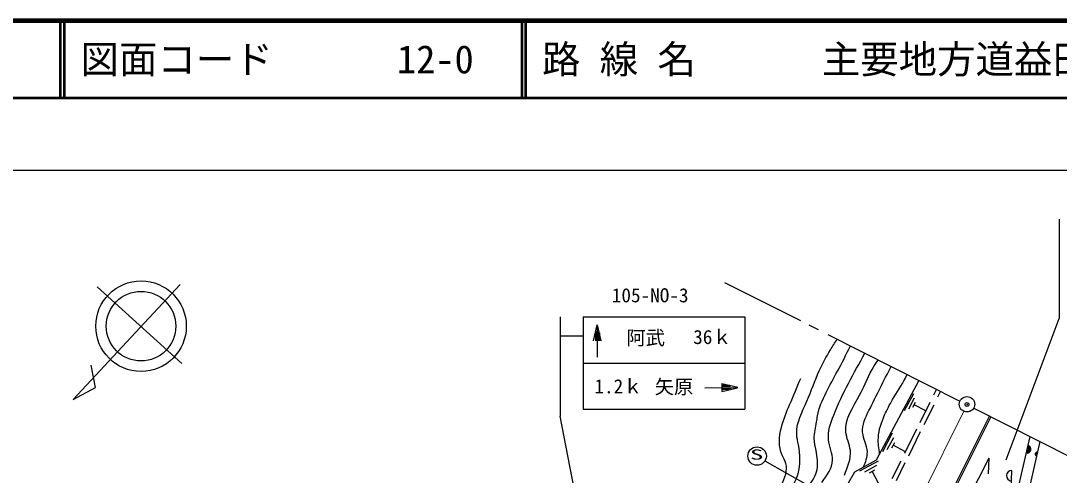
# Model space of a CAD drawing. Units: millimetres, scale not verified. Extents: x 40000 to 680000, y 20000 to 380000.
# Drawn here: x 112616 to 247612, y 320970 to 380000 of the extents above; entities that cross this region are included whole.
import ezdxf
from ezdxf.enums import TextEntityAlignment as Align

# ---------------------------------------------------------------- set-up
doc = ezdxf.new("R2010")
doc.units = ezdxf.units.MM
doc.header["$LTSCALE"] = 1000
doc.header["$PDMODE"] = 32
doc.header["$PDSIZE"] = 500
doc.linetypes.add('CHAIN', pattern=[18.5, 12, -1.5, 3.5, -1.5])
for name, color, linetype, lineweight in [('M-BGD', 7, 'Continuous', 25), ('M-BMK', 2, 'CHAIN', 13), ('M-BMK-SRVR', 3, 'Continuous', 25), ('M-STR-STR3', 7, 'Continuous', 25), ('M-STR-STRC', 7, 'Continuous', 25), ('M-TTL', 2, 'Continuous', 140), ('M-TTL-LINE', 7, 'Continuous', 50)]:
    doc.layers.add(name, color=color, linetype=linetype, lineweight=lineweight)
doc.layers.add('M-OTRS', color=6, linetype='Continuous')
doc.layers.add('M-TTL-TXT', color=7, linetype='Continuous')
doc.styles.add('ＭＳ ゴシック', font='')
doc.styles.get('ＭＳ ゴシック').set_extended_font_data('MS Gothic')

msp = doc.modelspace()

# ---------------------------------------------------------------- linework, layer by layer
at = {"layer": 'M-BGD'}
for p, q in [((229380, 333273), (223811, 322910)), ((231308, 331425), (231655, 332125)), ((227510, 329378), (228690, 331568)), ((228050, 329588), (228810, 331008)), ((231848, 331163), (232191, 331855)), ((228580, 329788), (228930, 330448)), ((230259, 329315), (228760, 330118)), ((229523, 327834), (230823, 330450)), ((230067, 327579), (231336, 330133)), ((216622, 285019), (238548, 328648)), ((238727, 328558), (216794, 284917)), ((227529, 323821), (229115, 327013)), ((224660, 324068), (225950, 326468)), ((225250, 324298), (226090, 325858)), ((228043, 323508), (229596, 326633)), ((232758, 278066), (243822, 325988)), ((245100, 325344), (235389, 282764)), ((225830, 324518), (226220, 325238)), ((227629, 324022), (226030, 324878)), ((238444, 323179), (220915, 288718)), ((223811, 322910), (220979, 321386)), ((221700, 321548), (224120, 322848)), ((225903, 320548), (227044, 322844)), ((238444, 323179), (238372, 321159)), ((220979, 321386), (204645, 292638)), ((222320, 321418), (223890, 322258)), ((222940, 321278), (223660, 321668)), ((224210, 319778), (223300, 321478)), ((226448, 320297), (227594, 322604)), ((241229, 316174), (241445, 321567))]:
    msp.add_line(p, q, dxfattribs=at)
for centre, radius, start, end in [((243443, 324344), 500, 256.99921, 76.99921), ((243443, 324344), 500, 256.99921, 76.99921), ((243443, 324344), 450, 256.99921, 76.99921), ((243443, 324344), 400, 256.99921, 76.99921), ((243443, 324344), 350, 256.99921, 76.99921), ((243443, 324344), 300, 256.99921, 76.99921), ((243443, 324344), 250, 256.99921, 76.99921), ((243443, 324344), 200, 256.99921, 76.99921), ((243443, 324344), 150, 256.99921, 76.99921), ((243443, 324344), 100, 256.99921, 76.99921), ((243443, 324344), 50, 256.99921, 76.99921), ((244732, 323727), 250, 77.15183, 257.15183), ((244732, 323727), 200, 77.15183, 257.15183), ((244732, 323727), 150, 77.15183, 257.15183), ((244732, 323727), 100, 77.15183, 257.15183), ((244732, 323727), 50, 77.15183, 257.15183), ((241418, 320893), 675, 87.70939, 267.70939)]:
    msp.add_arc(centre, radius, start, end, dxfattribs=at)
for points, knots in [([(190913, 293064), (192368, 292590), (193822, 292116), (195200, 292436), (195974, 292616), (196724, 293047), (197344, 293587), (198141, 294281), (198724, 295157), (199279, 296044), (200044, 297268), (200756, 298512), (201475, 299756), (202998, 302392), (204553, 305023), (206076, 307651), (208161, 311250), (210186, 314844), (212350, 318474), (212864, 319336), (213385, 320200), (213657, 321141), (214002, 322334), (213946, 323650), (213709, 324905), (213622, 325367), (213511, 325821), (213482, 326271), (213390, 327743), (214189, 329177), (214814, 330597), (215399, 331928), (215831, 333246), (216411, 334524), (216835, 335458), (217337, 336370), (217875, 337253), (218159, 337719), (218453, 338177), (218746, 338636)], [0, 0, 0, 0, 1, 1, 1, 2, 2, 2, 3, 3, 3, 4, 4, 4, 5, 5, 5, 6, 6, 6, 7, 7, 7, 8, 8, 8, 9, 9, 9, 10, 10, 10, 11, 11, 11, 12, 12, 12, 13, 13, 13, 13]), ([(215005, 319471), (215491, 320194), (215977, 320918), (216141, 321716), (216302, 322496), (216156, 323348), (215993, 324171), (215888, 324699), (215775, 325215), (215769, 325733), (215761, 326449), (215955, 327170), (216067, 327891), (216108, 328156), (216138, 328422), (216184, 328684), (216370, 329738), (216820, 330738), (217306, 331705), (217778, 332643), (218283, 333549), (218773, 334467), (219355, 335555), (219916, 336659), (220476, 337763)], [0, 0, 0, 0, 1, 1, 1, 2, 2, 2, 3, 3, 3, 4, 4, 4, 5, 5, 5, 6, 6, 6, 7, 7, 7, 8, 8, 8, 8]), ([(216770, 320043), (217444, 320974), (218119, 321904), (218150, 322906), (218177, 323766), (217731, 324679), (217629, 325585), (217508, 326670), (217883, 327745), (218299, 328784), (219444, 331644), (220901, 334229), (222357, 336814)], [0, 0, 0, 0, 1, 1, 1, 2, 2, 2, 3, 3, 3, 4, 4, 4, 4]), ([(219682, 320986), (220126, 322045), (220571, 323105), (220457, 324171), (220369, 324992), (219950, 325817), (219861, 326626), (219684, 328251), (220843, 329809), (221666, 331369), (222354, 332674), (222807, 333981), (223563, 335164), (223731, 335426), (223913, 335682), (224095, 335938)], [0, 0, 0, 0, 1, 1, 1, 2, 2, 2, 3, 3, 3, 4, 4, 4, 5, 5, 5, 5]), ([(222177, 322031), (222436, 322688), (222694, 323345), (222669, 324004), (222636, 324854), (222131, 325705), (222057, 326555), (221974, 327502), (222426, 328447), (222873, 329362), (223854, 331371), (224806, 333235), (225759, 335099)], [0, 0, 0, 0, 1, 1, 1, 2, 2, 2, 3, 3, 3, 4, 4, 4, 4]), ([(192291, 294711), (193278, 294439), (194264, 294168), (195216, 294363), (195942, 294511), (196648, 294931), (197167, 295477), (198001, 296356), (198351, 297563), (198838, 298681), (200073, 301513), (202189, 303770), (203853, 306342), (205529, 308933), (206747, 311843), (208310, 314421), (209358, 316150), (210562, 317730), (211514, 319714), (211951, 320625), (212335, 321622), (212071, 322500), (211961, 322866), (211738, 323211), (211579, 323576), (211096, 324684), (211195, 325978), (211490, 327163), (211748, 328203), (212157, 329159), (212566, 330122), (213045, 331252), (213523, 332391), (214000, 333529)], [0, 0, 0, 0, 1, 1, 1, 2, 2, 2, 3, 3, 3, 4, 4, 4, 5, 5, 5, 6, 6, 6, 7, 7, 7, 8, 8, 8, 9, 9, 9, 10, 10, 10, 11, 11, 11, 11]), ([(224269, 323763), (224166, 324458), (224063, 325152), (224098, 325841), (224149, 326855), (224497, 327855), (224914, 328800), (225217, 329489), (225557, 330149), (225935, 330790), (226487, 331729), (227122, 332626), (227618, 333597), (227695, 333746), (227768, 333897), (227841, 334049)], [0, 0, 0, 0, 1, 1, 1, 2, 2, 2, 3, 3, 3, 4, 4, 4, 5, 5, 5, 5])]:
    msp.add_open_spline(points, degree=3, knots=knots, dxfattribs=at)
at = {"layer": 'M-BMK'}
msp.add_line((213320, 285467), (235213, 329276), dxfattribs=at)
at = {"layer": 'M-BMK-SRVR'}
for p, q in [((133323, 345738), (119420, 330806)), ((204094, 346025), (213958, 341050)), ((133560, 335496), (122529, 345428)), ((215072, 340489), (216265, 339887)), ((217520, 339254), (234695, 330592)), ((122319, 332366), (121775, 335276)), ((119420, 330806), (122319, 332366)), ((236515, 329674), (249200, 323276))]:
    msp.add_line(p, q, dxfattribs=at)
for centre, radius in [((128251, 340330), 5885), ((128251, 340330), 4520), ((235622, 330189), 1000)]:
    msp.add_circle(centre, radius, dxfattribs=at)
at = {"layer": 'M-OTRS'}
msp.add_point((235623, 330150), dxfattribs=at)
at = {"layer": 'M-STR-STR3'}
msp.add_line((73452, 360612), (565546, 360612), dxfattribs=at)
at = {"layer": 'M-STR-STRC'}
for p, q in [((247614, 354229), (247602, 341316)), ((182731, 341534), (182720, 328622)), ((185731, 341534), (206731, 341534)), ((185731, 341534), (185731, 329534)), ((187087, 338436), (187532, 340501)), ((187567, 336313), (187583, 340465)), ((188064, 338408), (187590, 340493)), ((206731, 341534), (206731, 329534)), ((240735, 322979), (247602, 341316)), ((185731, 339036), (182729, 339039)), ((187309, 339469), (187309, 338436)), ((187457, 339665), (187457, 338436)), ((187722, 339570), (187722, 338436)), ((187850, 339479), (187850, 338436)), ((185731, 335540), (206731, 335540)), ((201536, 332308), (205796, 332366)), ((203735, 332866), (203735, 331866)), ((204777, 332629), (203735, 332629)), ((204869, 332501), (203735, 332501)), ((203735, 331866), (205799, 332311)), ((204964, 332236), (203735, 332236)), ((203764, 332890), (205849, 332416)), ((204767, 332088), (203735, 332088)), ((185731, 329534), (206731, 329534)), ((192711, 277900), (182720, 328622)), ((209359, 322828), (223054, 315112))]:
    msp.add_line(p, q, dxfattribs=at)
msp.add_circle((208339, 323459), 1200, dxfattribs=at)
at = {"layer": 'M-TTL'}
msp.add_line((680000, 380000), (40000, 380000), dxfattribs=at)
at = {"layer": 'M-TTL-LINE'}
for p, q in [((117750, 380000), (117750, 370000)), ((118250, 380000), (118250, 370000)), ((177750, 380000), (177750, 370000)), ((178250, 380000), (178250, 370000)), ((40000, 370000), (680000, 370000))]:
    msp.add_line(p, q, dxfattribs=at)

# ---------------------------------------------------------------- texts
at = {"layer": 'M-STR-STRC', "style": 'ＭＳ ゴシック'}
for s, p in [('105-NO-3', (189447, 342877)), ('阿武', (191361, 337355)), ('36ｋ', (200027, 337459)), ('1.2ｋ', (187191, 331051)), ('矢原', (195030, 330990))]:
    msp.add_text(s, height=1833, dxfattribs=at).set_placement(p, align=Align.BOTTOM_LEFT)
at = {"layer": 'M-STR-STRC', "style": 'ＭＳ ゴシック', "width": 1.95}
msp.add_text('S', height=1320, dxfattribs=at).set_placement((207410, 322596), align=Align.BOTTOM_LEFT)
at = {"layer": 'M-TTL-TXT', "style": 'ＭＳ ゴシック'}
for s, p in [('図面コード', (120380, 375000)), ('12-0', (161521, 375000)), ('路 線 名', (180380, 375000)), ('主要地方道益田阿武線', (216734, 375000))]:
    msp.add_text(s, height=3666, dxfattribs=at).set_placement(p, align=Align.MIDDLE_LEFT)

doc.saveas('drawing.dxf')
